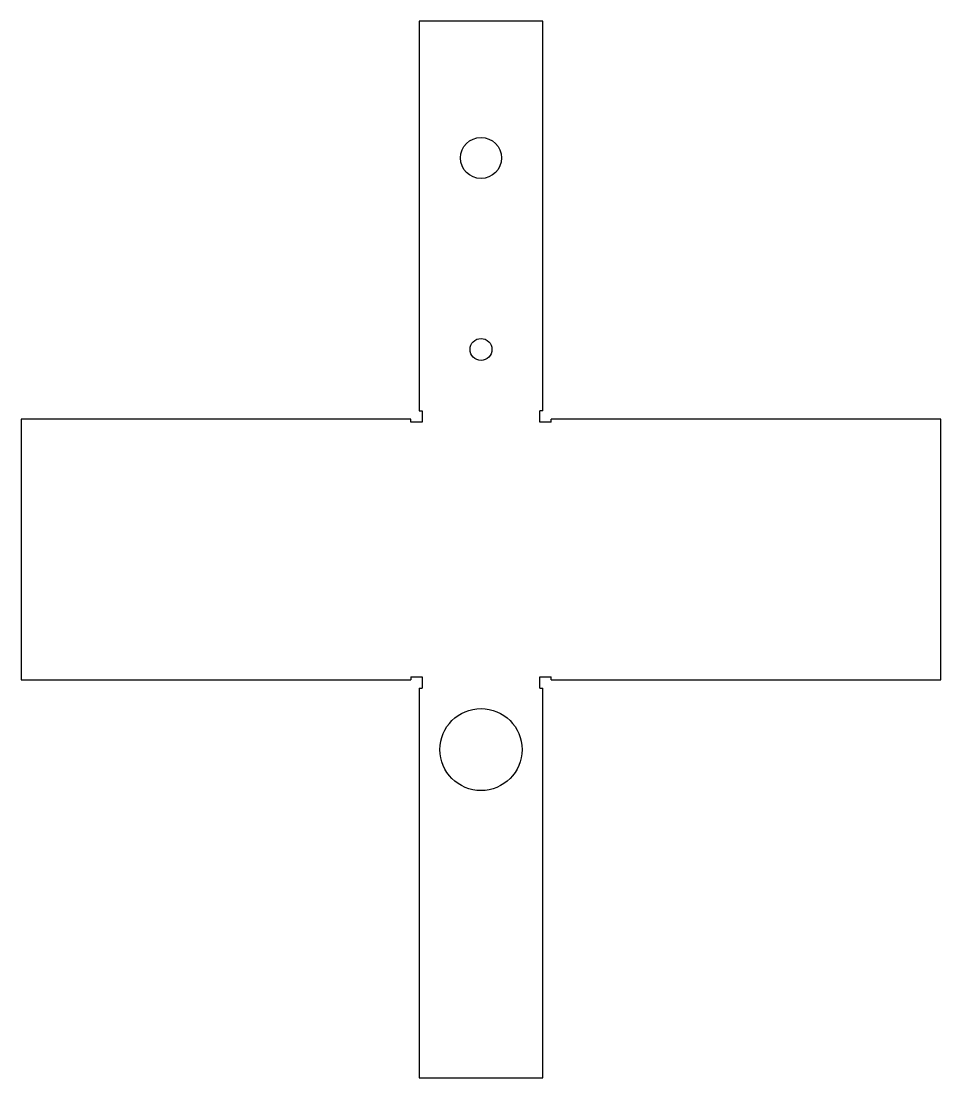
# Model space of a CAD drawing. Header units: millimetres. Extents: x -143 to 193, y -143 to 243.
import ezdxf

# ---------------------------------------------------------------- set-up
doc = ezdxf.new("R2010")
doc.units = ezdxf.units.MM

msp = doc.modelspace()

# ---------------------------------------------------------------- linework, layer by layer
at = {"color": 7, "linetype": 'Continuous', "lineweight": 25}
for p, q in [((2.35, 243.14), (2.35, 100.64)), ((47.65, 243.14), (2.35, 243.14)), ((47.65, 100.64), (47.65, 243.14)), ((2.35, 100.64), (3.5, 100.64)), ((3.5, 100.64), (3.5, 96.5)), ((47.65, 100.64), (46.5, 100.64)), ((46.5, 96.5), (46.5, 100.64)), ((-143.14, 97.65), (-143.14, 2.35)), ((-0.64, 97.65), (-143.14, 97.65)), ((-0.64, 96.5), (-0.64, 97.65)), ((50.64, 96.5), (50.64, 97.65)), ((193.14, 97.65), (50.64, 97.65)), ((193.14, 2.35), (193.14, 97.65)), ((3.5, 96.5), (-0.64, 96.5)), ((50.64, 96.5), (46.5, 96.5)), ((-143.14, 2.35), (-0.64, 2.35)), ((-0.64, 3.5), (3.5, 3.5)), ((-0.64, 3.5), (-0.64, 2.35)), ((3.5, 3.5), (3.5, -0.64)), ((46.5, 3.5), (50.64, 3.5)), ((46.5, -0.64), (46.5, 3.5)), ((50.64, 2.35), (50.64, 3.5)), ((50.64, 2.35), (193.14, 2.35)), ((2.35, -0.64), (2.35, -143.14)), ((2.35, -0.64), (3.5, -0.64)), ((46.5, -0.64), (47.65, -0.64)), ((47.65, -143.14), (47.65, -0.64)), ((2.35, -143.14), (47.65, -143.14))]:
    msp.add_line(p, q, dxfattribs=at)
for centre, radius in [((25, 193.14), 7.5), ((25, 123.14), 4), ((25, -23.14), 15)]:
    msp.add_circle(centre, radius, dxfattribs=at)

doc.saveas('drawing.dxf')
